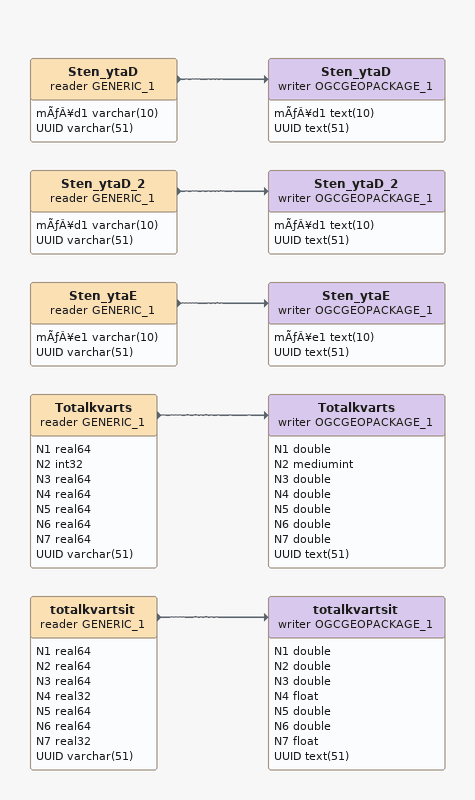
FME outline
Sten_ytaD (reader GENERIC_1)
    attributes: mÃƒÂ¥d1 varchar(10), UUID varchar(51)
    -> Sten_ytaD (writer OGCGEOPACKAGE_1)
Sten_ytaD (writer OGCGEOPACKAGE_1)
    attributes: mÃƒÂ¥d1 text(10), UUID text(51)
Sten_ytaD_2 (reader GENERIC_1)
    attributes: mÃƒÂ¥d1 varchar(10), UUID varchar(51)
    -> Sten_ytaD_2 (writer OGCGEOPACKAGE_1)
Sten_ytaD_2 (writer OGCGEOPACKAGE_1)
    attributes: mÃƒÂ¥d1 text(10), UUID text(51)
Sten_ytaE (reader GENERIC_1)
    attributes: mÃƒÂ¥e1 varchar(10), UUID varchar(51)
    -> Sten_ytaE (writer OGCGEOPACKAGE_1)
Sten_ytaE (writer OGCGEOPACKAGE_1)
    attributes: mÃƒÂ¥e1 text(10), UUID text(51)
Totalkvarts (reader GENERIC_1)
    attributes: N1 real64, N2 int32, N3 real64, N4 real64, N5 real64, N6 real64, N7 real64, UUID varchar(51)
    -> Totalkvarts (writer OGCGEOPACKAGE_1)
Totalkvarts (writer OGCGEOPACKAGE_1)
    attributes: N1 double, N2 mediumint, N3 double, N4 double, N5 double, N6 double, N7 double, UUID text(51)
totalkvartsit (reader GENERIC_1)
    attributes: N1 real64, N2 real64, N3 real64, N4 real32, N5 real64, N6 real64, N7 real32, UUID varchar(51)
    -> totalkvartsit (writer OGCGEOPACKAGE_1)
totalkvartsit (writer OGCGEOPACKAGE_1)
    attributes: N1 double, N2 double, N3 double, N4 float, N5 double, N6 double, N7 float, UUID text(51)
